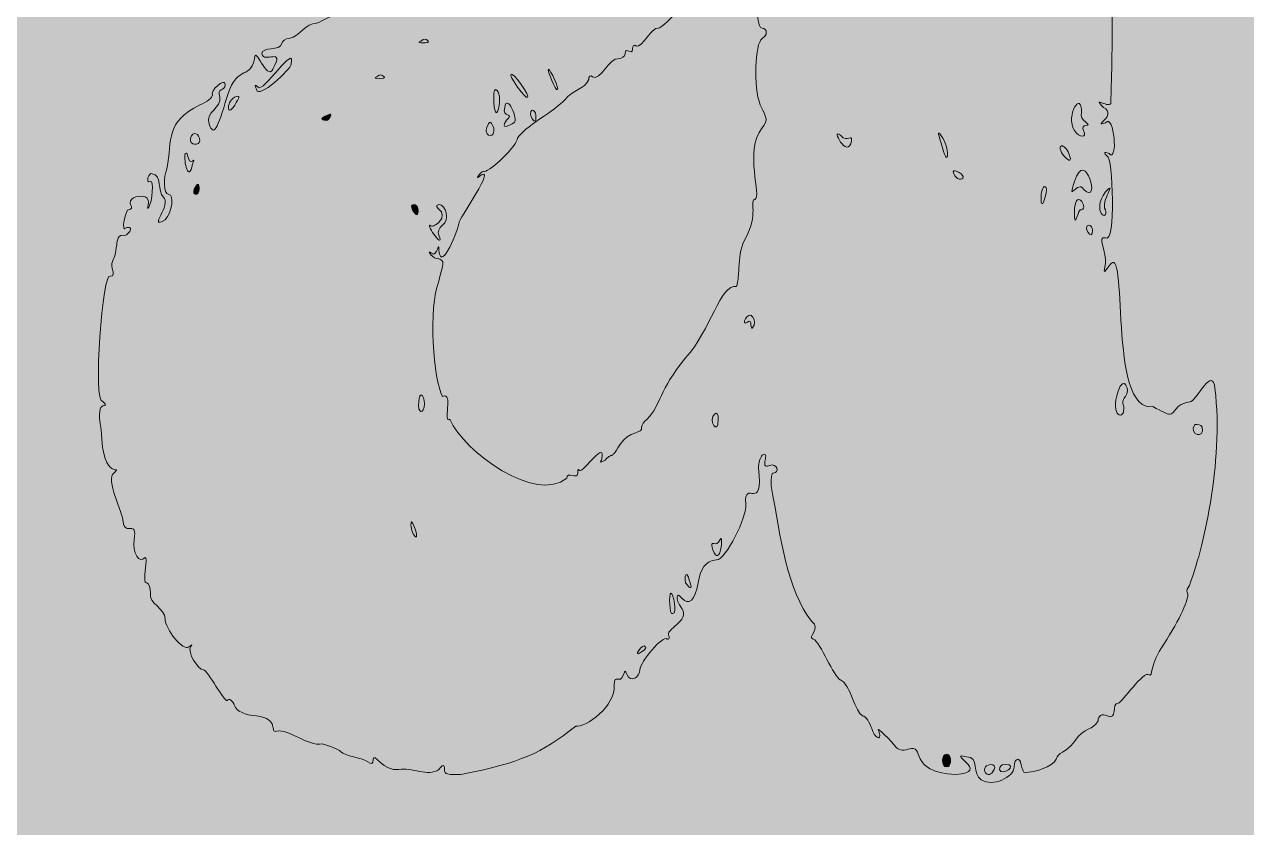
# Model space of a CAD drawing. Header units: centimetres. Extents: x 0.2 to 13.8, y -19.7 to -0.3.
# Drawn here: x 11.208 to 12.002, y -18.817 to -18.295 of the extents above; entities that cross this region are included whole.
import ezdxf

# ---------------------------------------------------------------- set-up
doc = ezdxf.new("R2010")
doc.units = ezdxf.units.CM
doc.header["$MEASUREMENT"] = 0
doc.layers.add('Layer 1', color=7, linetype='Continuous')

# ---------------------------------------------------------------- blocks, each defined once
blk = doc.blocks.new('block 3')
at = {"layer": 'Layer 1', "true_color": 0xe5c49d}
h = blk.add_hatch(color=31, dxfattribs=at)
h.dxf.hatch_style = 2
h.paths.add_polyline_path([(13.7855, -19.72249), (0.1845, -19.72249), (0.1845, -0.29253), (13.7855, -0.29253)])
blk = doc.blocks.new('block 4')
at = {"layer": 'Layer 1', "true_color": 0x6f3415}
h = blk.add_hatch(color=36, dxfattribs=at)
h.dxf.hatch_style = 2
edge = h.paths.add_edge_path()
edge.add_spline(control_points=[(11.68982, -18.26295), (11.6934, -18.26295), (11.68982, -18.25133), (11.68745, -18.24966), (11.6851, -18.24799), (11.6851, -18.24635), (11.68745, -18.23969), (11.6934, -18.22807), (11.68273, -18.23306), (11.68745, -18.22476), (11.6934, -18.21646), (11.6768, -18.21977), (11.6756, -18.22807), (11.67443, -18.23306), (11.67205, -18.23637), (11.67088, -18.23473), (11.6673, -18.23306), (11.65782, -18.23637), (11.6602, -18.23969), (11.66137, -18.24136), (11.65662, -18.26626), (11.65428, -18.25629), (11.6507, -18.24966), (11.65307, -18.26127), (11.64952, -18.25963), (11.64715, -18.25963), (11.64715, -18.25963), (11.64835, -18.25629), (11.64952, -18.25297), (11.64005, -18.25629), (11.64477, -18.26459), (11.6507, -18.26957), (11.62345, -18.29779), (11.61987, -18.29779), (11.61632, -18.29615), (11.60923, -18.31108), (11.60565, -18.3094), (11.60447, -18.30776), (11.60327, -18.3094), (11.60327, -18.31108), (11.60327, -18.31439), (11.6021, -18.31275), (11.60093, -18.31275), (11.59972, -18.31275), (11.59855, -18.31108), (11.59855, -18.31439), (11.59855, -18.31606), (11.59617, -18.3177), (11.5938, -18.3177), (11.58905, -18.31606), (11.58195, -18.33266), (11.5772, -18.32932), (11.57603, -18.32768), (11.57482, -18.32932), (11.57482, -18.33099), (11.57248, -18.33762), (11.56418, -18.33762), (11.55943, -18.34428), (11.5535, -18.3509), (11.53215, -18.36252), (11.5286, -18.36918), (11.5286, -18.37417), (11.51083, -18.39073), (11.50725, -18.39073), (11.50608, -18.38909), (11.50015, -18.39739), (11.5037, -18.39408), (11.51675, -18.38411), (11.48947, -18.42393), (11.49065, -18.42393), (11.49065, -18.42728), (11.4788, -18.45714), (11.47763, -18.44221), (11.47763, -18.43391), (11.47642, -18.4472), (11.47287, -18.44385), (11.46812, -18.44053), (11.47525, -18.44884), (11.47642, -18.4472), (11.48235, -18.44884), (11.48, -18.45051), (11.47763, -18.46212), (11.4705, -18.47872), (11.47404, -18.52685), (11.48, -18.53683), (11.4871, -18.53351), (11.48, -18.55507), (11.48472, -18.55175), (11.49423, -18.57334), (11.54045, -18.60654), (11.5606, -18.58994), (11.5606, -18.58495), (11.56773, -18.59158), (11.56773, -18.58663), (11.56773, -18.58495), (11.56773, -18.58328), (11.5689, -18.58495), (11.57127, -18.58663), (11.5867, -18.56337), (11.58312, -18.57833), (11.58195, -18.57997), (11.58195, -18.57997), (11.5855, -18.57833), (11.59142, -18.57167), (11.58787, -18.57997), (11.595, -18.56835), (11.60093, -18.55838), (11.6104, -18.56173), (11.60923, -18.55674), (11.60923, -18.55507), (11.6104, -18.55343), (11.61278, -18.55175), (11.62225, -18.54178), (11.61987, -18.53351), (11.63768, -18.51192), (11.65428, -18.49365), (11.6602, -18.4638), (11.67088, -18.46544), (11.67322, -18.45881), (11.67088, -18.44385), (11.6768, -18.43391), (11.6851, -18.41898), (11.67914, -18.40901), (11.68273, -18.40901), (11.68745, -18.40733), (11.6756, -18.37748), (11.68745, -18.36252), (11.69103, -18.35756), (11.69103, -18.35756), (11.68627, -18.34759), (11.68152, -18.33598), (11.68273, -18.30776), (11.68745, -18.30445), (11.69103, -18.30278), (11.69103, -18.29779), (11.68745, -18.29779), (11.68152, -18.29779), (11.6851, -18.25465), (11.68982, -18.26295)], knot_values=[0, 0, 0, 0, 1, 1, 1, 2, 2, 2, 3, 3, 3, 4, 4, 4, 5, 5, 5, 6, 6, 6, 7, 7, 7, 8, 8, 8, 9, 9, 9, 10, 10, 10, 11, 11, 11, 12, 12, 12, 13, 13, 13, 14, 14, 14, 15, 15, 15, 16, 16, 16, 17, 17, 17, 18, 18, 18, 19, 19, 19, 20, 20, 20, 21, 21, 21, 22, 22, 22, 23, 23, 23, 24, 24, 24, 25, 25, 25, 26, 26, 26, 27, 27, 27, 28, 28, 28, 29, 29, 29, 30, 30, 30, 31, 31, 31, 32, 32, 32, 33, 33, 33, 34, 34, 34, 35, 35, 35, 36, 36, 36, 37, 37, 37, 38, 38, 38, 39, 39, 39, 40, 40, 40, 41, 41, 41, 42, 42, 42, 43, 43, 43, 44, 44, 44, 45, 45, 45, 46, 46, 46, 46], degree=3, periodic=1)
h = blk.add_hatch(color=36, dxfattribs=at)
h.dxf.hatch_style = 2
edge = h.paths.add_edge_path()
edge.add_spline(control_points=[(11.36025, -18.33598), (11.35787, -18.3343), (11.35787, -18.3343), (11.35908, -18.33762), (11.36025, -18.34428), (11.3816, -18.32436), (11.3816, -18.32105), (11.38515, -18.30609), (11.36263, -18.34096), (11.36025, -18.33598)], knot_values=[0, 0, 0, 0, 1, 1, 1, 2, 2, 2, 3, 3, 3, 3], degree=3, periodic=1)
h = blk.add_hatch(color=36, dxfattribs=at)
h.dxf.hatch_style = 2
edge = h.paths.add_edge_path()
edge.add_spline(control_points=[(11.46578, -18.30609), (11.46103, -18.30776), (11.47287, -18.30776), (11.4705, -18.30609), (11.46933, -18.30445), (11.46812, -18.30445), (11.46578, -18.30609)], knot_values=[0, 0, 0, 0, 1, 1, 1, 2, 2, 2, 2], degree=3, periodic=1)
h = blk.add_hatch(color=36, dxfattribs=at)
h.dxf.hatch_style = 2
edge = h.paths.add_edge_path()
edge.add_spline(control_points=[(11.4373, -18.32932), (11.43258, -18.33099), (11.44442, -18.33099), (11.44205, -18.32932), (11.44088, -18.32768), (11.4385, -18.32768), (11.4373, -18.32932)], knot_values=[0, 0, 0, 0, 1, 1, 1, 2, 2, 2, 2], degree=3, periodic=1)
h = blk.add_hatch(color=36, dxfattribs=at)
h.dxf.hatch_style = 2
edge = h.paths.add_edge_path()
edge.add_spline(control_points=[(11.53098, -18.3343), (11.52385, -18.32436), (11.52147, -18.326), (11.5286, -18.33598), (11.5357, -18.34592), (11.53807, -18.34428), (11.53098, -18.3343)], knot_values=[0, 0, 0, 0, 1, 1, 1, 2, 2, 2, 2], degree=3, periodic=1)
h = blk.add_hatch(color=36, dxfattribs=at)
h.dxf.hatch_style = 2
edge = h.paths.add_edge_path()
edge.add_spline(control_points=[(11.55467, -18.33762), (11.55588, -18.33762), (11.54995, -18.32436), (11.54875, -18.32436), (11.54758, -18.32436), (11.5535, -18.33929), (11.55467, -18.33762)], knot_values=[0, 0, 0, 0, 1, 1, 1, 2, 2, 2, 2], degree=3, periodic=1)
h = blk.add_hatch(color=36, dxfattribs=at)
h.dxf.hatch_style = 2
edge = h.paths.add_edge_path()
edge.add_spline(control_points=[(11.51438, -18.33762), (11.51317, -18.33762), (11.51317, -18.34096), (11.51317, -18.34592), (11.51438, -18.36419), (11.5203, -18.33929), (11.51438, -18.33762)], knot_values=[0, 0, 0, 0, 1, 1, 1, 2, 2, 2, 2], degree=3, periodic=1)
h = blk.add_hatch(color=36, dxfattribs=at)
h.dxf.hatch_style = 2
edge = h.paths.add_edge_path()
edge.add_spline(control_points=[(11.89613, -18.36419), (11.89492, -18.36252), (11.89613, -18.36088), (11.8973, -18.36088), (11.90322, -18.36088), (11.89255, -18.35756), (11.89492, -18.35258), (11.89492, -18.33762), (11.88424, -18.35422), (11.8902, -18.36419), (11.89375, -18.36918), (11.8985, -18.36918), (11.89613, -18.36419)], knot_values=[0, 0, 0, 0, 1, 1, 1, 2, 2, 2, 3, 3, 3, 4, 4, 4, 4], degree=3, periodic=1)
h = blk.add_hatch(color=36, dxfattribs=at)
h.dxf.hatch_style = 2
edge = h.paths.add_edge_path()
edge.add_spline(control_points=[(11.34602, -18.34592), (11.3484, -18.3426), (11.3484, -18.34096), (11.34485, -18.3426), (11.3389, -18.34592), (11.3401, -18.35756), (11.34602, -18.34592)], knot_values=[0, 0, 0, 0, 1, 1, 1, 2, 2, 2, 2], degree=3, periodic=1)
h = blk.add_hatch(color=36, dxfattribs=at)
h.dxf.hatch_style = 2
edge = h.paths.add_edge_path()
edge.add_spline(control_points=[(11.52622, -18.3592), (11.52977, -18.35756), (11.52147, -18.33929), (11.5203, -18.34926), (11.51792, -18.35589), (11.5274, -18.35258), (11.52147, -18.35756), (11.51675, -18.36419), (11.52385, -18.36088), (11.52622, -18.3592)], knot_values=[0, 0, 0, 0, 1, 1, 1, 2, 2, 2, 3, 3, 3, 3], degree=3, periodic=1)
h = blk.add_hatch(color=36, dxfattribs=at)
h.dxf.hatch_style = 2
edge = h.paths.add_edge_path()
edge.add_spline(control_points=[(11.40413, -18.35756), (11.4053, -18.3592), (11.41005, -18.3509), (11.4053, -18.35422), (11.40055, -18.35589), (11.40055, -18.35756), (11.40413, -18.35756)], knot_values=[0, 0, 0, 0, 1, 1, 1, 2, 2, 2, 2], degree=3, periodic=1)
h = blk.add_hatch(color=36, dxfattribs=at)
h.dxf.hatch_style = 2
edge = h.paths.add_edge_path()
edge.add_spline(control_points=[(11.54045, -18.35422), (11.54045, -18.35258), (11.53928, -18.3509), (11.53807, -18.3509), (11.53452, -18.35258), (11.54165, -18.36419), (11.54045, -18.35422)], knot_values=[0, 0, 0, 0, 1, 1, 1, 2, 2, 2, 2], degree=3, periodic=1)
h = blk.add_hatch(color=36, dxfattribs=at)
h.dxf.hatch_style = 2
edge = h.paths.add_edge_path()
edge.add_spline(control_points=[(11.51317, -18.36252), (11.51083, -18.35756), (11.51083, -18.35756), (11.50845, -18.36252), (11.50725, -18.36918), (11.51438, -18.36918), (11.51317, -18.36252)], knot_values=[0, 0, 0, 0, 1, 1, 1, 2, 2, 2, 2], degree=3, periodic=1)
h = blk.add_hatch(color=36, dxfattribs=at)
h.dxf.hatch_style = 2
edge = h.paths.add_edge_path()
edge.add_spline(control_points=[(11.73845, -18.3675), (11.73132, -18.36088), (11.74317, -18.38411), (11.74555, -18.37082), (11.74555, -18.36586), (11.74317, -18.37249), (11.73845, -18.3675)], knot_values=[0, 0, 0, 0, 1, 1, 1, 2, 2, 2, 2], degree=3, periodic=1)
h = blk.add_hatch(color=36, dxfattribs=at)
h.dxf.hatch_style = 2
edge = h.paths.add_edge_path()
edge.add_spline(control_points=[(11.31637, -18.36918), (11.3152, -18.37417), (11.3223, -18.37417), (11.3223, -18.37082), (11.3223, -18.36586), (11.31758, -18.36419), (11.31637, -18.36918)], knot_values=[0, 0, 0, 0, 1, 1, 1, 2, 2, 2, 2], degree=3, periodic=1)
h = blk.add_hatch(color=36, dxfattribs=at)
h.dxf.hatch_style = 2
edge = h.paths.add_edge_path()
edge.add_spline(control_points=[(11.80482, -18.36918), (11.80127, -18.36419), (11.80127, -18.36419), (11.80365, -18.37249), (11.80837, -18.39073), (11.80957, -18.37748), (11.80482, -18.36918)], knot_values=[0, 0, 0, 0, 1, 1, 1, 2, 2, 2, 2], degree=3, periodic=1)
h = blk.add_hatch(color=36, dxfattribs=at)
h.dxf.hatch_style = 2
edge = h.paths.add_edge_path()
edge.add_spline(control_points=[(11.31282, -18.37912), (11.31165, -18.38411), (11.3152, -18.39903), (11.31758, -18.38578), (11.31875, -18.38411), (11.31875, -18.38247), (11.31758, -18.38411), (11.31403, -18.38578), (11.3152, -18.37748), (11.31282, -18.37912)], knot_values=[0, 0, 0, 0, 1, 1, 1, 2, 2, 2, 3, 3, 3, 3], degree=3, periodic=1)
h = blk.add_hatch(color=36, dxfattribs=at)
h.dxf.hatch_style = 2
edge = h.paths.add_edge_path()
edge.add_spline(control_points=[(11.8819, -18.37417), (11.87715, -18.37581), (11.89137, -18.39073), (11.88662, -18.37912), (11.88545, -18.37581), (11.88307, -18.37417), (11.8819, -18.37417)], knot_values=[0, 0, 0, 0, 1, 1, 1, 2, 2, 2, 2], degree=3, periodic=1)
h = blk.add_hatch(color=36, dxfattribs=at)
h.dxf.hatch_style = 2
edge = h.paths.add_edge_path()
edge.add_spline(control_points=[(11.89613, -18.40238), (11.90797, -18.41399), (11.8973, -18.37417), (11.8902, -18.39739), (11.88545, -18.41232), (11.89255, -18.39572), (11.89613, -18.40238)], knot_values=[0, 0, 0, 0, 1, 1, 1, 2, 2, 2, 2], degree=3, periodic=1)
h = blk.add_hatch(color=36, dxfattribs=at)
h.dxf.hatch_style = 2
edge = h.paths.add_edge_path()
edge.add_spline(control_points=[(11.81195, -18.39241), (11.81312, -18.39572), (11.81788, -18.39739), (11.81788, -18.39408), (11.81788, -18.39241), (11.80957, -18.38742), (11.81195, -18.39241)], knot_values=[0, 0, 0, 0, 1, 1, 1, 2, 2, 2, 2], degree=3, periodic=1)
h = blk.add_hatch(color=36, dxfattribs=at)
h.dxf.hatch_style = 2
edge = h.paths.add_edge_path()
edge.add_spline(control_points=[(11.31995, -18.40569), (11.3223, -18.40569), (11.3223, -18.39903), (11.32112, -18.39903), (11.31995, -18.39903), (11.31637, -18.40569), (11.31995, -18.40569)], knot_values=[0, 0, 0, 0, 1, 1, 1, 2, 2, 2, 2], degree=3, periodic=1)
h = blk.add_hatch(color=36, dxfattribs=at)
h.dxf.hatch_style = 2
edge = h.paths.add_edge_path()
edge.add_spline(control_points=[(11.87123, -18.40733), (11.8724, -18.40402), (11.8724, -18.40071), (11.87123, -18.40071), (11.86768, -18.39903), (11.86768, -18.42062), (11.87123, -18.40733)], knot_values=[0, 0, 0, 0, 1, 1, 1, 2, 2, 2, 2], degree=3, periodic=1)
h = blk.add_hatch(color=36, dxfattribs=at)
h.dxf.hatch_style = 2
edge = h.paths.add_edge_path()
edge.add_spline(control_points=[(11.8902, -18.41731), (11.8902, -18.43059), (11.89255, -18.41399), (11.89492, -18.41563), (11.89967, -18.41399), (11.8902, -18.40071), (11.8902, -18.41731)], knot_values=[0, 0, 0, 0, 1, 1, 1, 2, 2, 2, 2], degree=3, periodic=1)
h = blk.add_hatch(color=36, dxfattribs=at)
h.dxf.hatch_style = 2
edge = h.paths.add_edge_path()
edge.add_spline(control_points=[(11.91035, -18.41563), (11.90677, -18.41068), (11.91865, -18.39572), (11.91035, -18.40402), (11.90085, -18.41731), (11.91273, -18.42393), (11.91035, -18.41563)], knot_values=[0, 0, 0, 0, 1, 1, 1, 2, 2, 2, 2], degree=3, periodic=1)
h = blk.add_hatch(color=36, dxfattribs=at)
h.dxf.hatch_style = 2
edge = h.paths.add_edge_path()
edge.add_spline(control_points=[(11.4634, -18.41898), (11.46457, -18.41731), (11.46457, -18.41232), (11.46103, -18.41232), (11.45748, -18.41232), (11.4622, -18.41898), (11.4634, -18.41898)], knot_values=[0, 0, 0, 0, 1, 1, 1, 2, 2, 2, 2], degree=3, periodic=1)
h = blk.add_hatch(color=36, dxfattribs=at)
h.dxf.hatch_style = 2
edge = h.paths.add_edge_path()
edge.add_spline(control_points=[(11.47763, -18.43223), (11.47642, -18.43059), (11.47763, -18.42728), (11.48, -18.42561), (11.48472, -18.42229), (11.48235, -18.41232), (11.47763, -18.41232), (11.4717, -18.41399), (11.48472, -18.41563), (11.47763, -18.42393), (11.47525, -18.42561), (11.47287, -18.42728), (11.4717, -18.42561), (11.46933, -18.42561), (11.48117, -18.44221), (11.47763, -18.43223)], knot_values=[0, 0, 0, 0, 1, 1, 1, 2, 2, 2, 3, 3, 3, 4, 4, 4, 5, 5, 5, 5], degree=3, periodic=1)
h = blk.add_hatch(color=36, dxfattribs=at)
h.dxf.hatch_style = 2
edge = h.paths.add_edge_path()
edge.add_spline(control_points=[(11.89967, -18.42561), (11.89492, -18.42561), (11.90205, -18.43722), (11.90205, -18.42892), (11.90205, -18.42728), (11.90085, -18.42561), (11.89967, -18.42561)], knot_values=[0, 0, 0, 0, 1, 1, 1, 2, 2, 2, 2], degree=3, periodic=1)
h = blk.add_hatch(color=36, dxfattribs=at)
h.dxf.hatch_style = 2
edge = h.paths.add_edge_path()
edge.add_spline(control_points=[(11.67797, -18.4887), (11.68152, -18.48535), (11.67914, -18.49532), (11.68152, -18.49201), (11.68273, -18.49034), (11.68273, -18.48702), (11.68152, -18.48535), (11.67797, -18.4804), (11.67322, -18.49201), (11.67797, -18.4887)], knot_values=[0, 0, 0, 0, 1, 1, 1, 2, 2, 2, 3, 3, 3, 3], degree=3, periodic=1)
h = blk.add_hatch(color=36, dxfattribs=at)
h.dxf.hatch_style = 2
edge = h.paths.add_edge_path()
edge.add_spline(control_points=[(11.91865, -18.53351), (11.91273, -18.55008), (11.92337, -18.55343), (11.9222, -18.54345), (11.92103, -18.54014), (11.9222, -18.53847), (11.92337, -18.53683), (11.92695, -18.53351), (11.9222, -18.52187), (11.91865, -18.53351)], knot_values=[0, 0, 0, 0, 1, 1, 1, 2, 2, 2, 3, 3, 3, 3], degree=3, periodic=1)
h = blk.add_hatch(color=36, dxfattribs=at)
h.dxf.hatch_style = 2
edge = h.paths.add_edge_path()
edge.add_spline(control_points=[(11.46457, -18.54014), (11.4634, -18.54844), (11.46812, -18.54844), (11.46812, -18.54178), (11.46812, -18.53515), (11.46457, -18.53351), (11.46457, -18.54014)], knot_values=[0, 0, 0, 0, 1, 1, 1, 2, 2, 2, 2], degree=3, periodic=1)
h = blk.add_hatch(color=36, dxfattribs=at)
h.dxf.hatch_style = 2
edge = h.paths.add_edge_path()
edge.add_spline(control_points=[(11.659, -18.55175), (11.659, -18.54844), (11.65782, -18.54677), (11.65662, -18.54844), (11.6519, -18.55175), (11.659, -18.56337), (11.659, -18.55175)], knot_values=[0, 0, 0, 0, 1, 1, 1, 2, 2, 2, 2], degree=3, periodic=1)
h = blk.add_hatch(color=36, dxfattribs=at)
h.dxf.hatch_style = 2
edge = h.paths.add_edge_path()
edge.add_spline(control_points=[(11.97317, -18.55674), (11.972, -18.55507), (11.9708, -18.55507), (11.96842, -18.55507), (11.9637, -18.56173), (11.97555, -18.56504), (11.97317, -18.55674)], knot_values=[0, 0, 0, 0, 1, 1, 1, 2, 2, 2, 2], degree=3, periodic=1)
h = blk.add_hatch(color=36, dxfattribs=at)
h.dxf.hatch_style = 2
edge = h.paths.add_edge_path()
edge.add_spline(control_points=[(11.45982, -18.61816), (11.45748, -18.62314), (11.46578, -18.63476), (11.4622, -18.62314), (11.46103, -18.6198), (11.45982, -18.61816), (11.45982, -18.61816)], knot_values=[0, 0, 0, 0, 1, 1, 1, 2, 2, 2, 2], degree=3, periodic=1)
h = blk.add_hatch(color=36, dxfattribs=at)
h.dxf.hatch_style = 2
edge = h.paths.add_edge_path()
edge.add_spline(control_points=[(11.6602, -18.62977), (11.65782, -18.6364), (11.65307, -18.6281), (11.65545, -18.6364), (11.6602, -18.64968), (11.66258, -18.62478), (11.6602, -18.62977)], knot_values=[0, 0, 0, 0, 1, 1, 1, 2, 2, 2, 2], degree=3, periodic=1)
h = blk.add_hatch(color=36, dxfattribs=at)
h.dxf.hatch_style = 2
edge = h.paths.add_edge_path()
edge.add_spline(control_points=[(11.63768, -18.65798), (11.64122, -18.66297), (11.6424, -18.6613), (11.64005, -18.65631), (11.63885, -18.64968), (11.63647, -18.653), (11.63768, -18.65798)], knot_values=[0, 0, 0, 0, 1, 1, 1, 2, 2, 2, 2], degree=3, periodic=1)
h = blk.add_hatch(color=36, dxfattribs=at)
h.dxf.hatch_style = 2
edge = h.paths.add_edge_path()
edge.add_spline(control_points=[(11.62938, -18.6779), (11.63292, -18.6779), (11.62938, -18.66461), (11.62817, -18.66461), (11.627, -18.66461), (11.627, -18.67957), (11.62938, -18.6779)], knot_values=[0, 0, 0, 0, 1, 1, 1, 2, 2, 2, 2], degree=3, periodic=1)
h = blk.add_hatch(color=36, dxfattribs=at)
h.dxf.hatch_style = 2
edge = h.paths.add_edge_path()
edge.add_spline(control_points=[(11.60923, -18.7028), (11.61157, -18.70116), (11.61278, -18.69949), (11.61157, -18.69949), (11.6104, -18.69617), (11.6021, -18.70779), (11.60923, -18.7028)], knot_values=[0, 0, 0, 0, 1, 1, 1, 2, 2, 2, 2], degree=3, periodic=1)
h = blk.add_hatch(color=36, dxfattribs=at)
h.dxf.hatch_style = 2
edge = h.paths.add_edge_path()
edge.add_spline(control_points=[(11.8072, -18.7692), (11.80365, -18.7692), (11.80365, -18.7775), (11.8072, -18.7775), (11.81075, -18.7775), (11.81075, -18.7692), (11.8072, -18.7692)], knot_values=[0, 0, 0, 0, 1, 1, 1, 2, 2, 2, 2], degree=3, periodic=1)
h = blk.add_hatch(color=36, dxfattribs=at)
h.dxf.hatch_style = 2
edge = h.paths.add_edge_path()
edge.add_spline(control_points=[(11.83802, -18.77914), (11.8392, -18.7775), (11.83802, -18.77583), (11.83565, -18.77583), (11.82735, -18.7775), (11.83448, -18.78744), (11.83802, -18.77914)], knot_values=[0, 0, 0, 0, 1, 1, 1, 2, 2, 2, 2], degree=3, periodic=1)
h = blk.add_hatch(color=36, dxfattribs=at)
h.dxf.hatch_style = 2
edge = h.paths.add_edge_path()
edge.add_spline(control_points=[(11.84157, -18.77914), (11.84278, -18.78413), (11.85462, -18.77583), (11.84515, -18.77583), (11.84278, -18.77583), (11.84157, -18.7775), (11.84157, -18.77914)], knot_values=[0, 0, 0, 0, 1, 1, 1, 2, 2, 2, 2], degree=3, periodic=1)
at = {"layer": 'Layer 1', "lineweight": 0}
for points, knots in [([(12.86103, -0.66961), (12.86103, -0.66961), (1.10897, -0.66961), (1.10897, -0.66961), (0.80703, -0.66961), (0.56164, -0.915), (0.56164, -1.21694), (0.56164, -1.21694), (0.56164, -18.79808), (0.56164, -18.79808), (0.56164, -19.10002), (0.80703, -19.34541), (1.10897, -19.34541), (1.10897, -19.34541), (12.86103, -19.34541), (12.86103, -19.34541), (13.16297, -19.34541), (13.40836, -19.10002), (13.40836, -18.79808), (13.40836, -18.79808), (13.40836, -1.21694), (13.40836, -1.21694), (13.40836, -0.915), (13.16297, -0.66961), (12.86103, -0.66961)], [0, 0, 0, 0, 1, 1, 1, 2, 2, 2, 3, 3, 3, 4, 4, 4, 5, 5, 5, 6, 6, 6, 7, 7, 7, 8, 8, 8, 8]), ([(11.96487, -18.65966), (11.9637, -18.6613), (11.9625, -18.66297), (11.9637, -18.66461), (11.96487, -18.66796), (11.95895, -18.68121), (11.94827, -18.69781), (11.9388, -18.7111), (11.94118, -18.7194), (11.9388, -18.71773), (11.93525, -18.71441), (11.92103, -18.736), (11.91865, -18.736), (11.9139, -18.736), (11.91865, -18.74762), (11.91152, -18.7443), (11.90797, -18.74263), (11.9056, -18.7443), (11.9056, -18.74762), (11.90205, -18.75424), (11.8973, -18.75093), (11.8902, -18.7609), (11.88424, -18.7692), (11.87953, -18.76753), (11.87832, -18.77252), (11.87598, -18.7775), (11.8641, -18.78082), (11.86055, -18.78082), (11.85462, -18.78413), (11.857, -18.77252), (11.85345, -18.77252), (11.85225, -18.77252), (11.85108, -18.77419), (11.85108, -18.7775), (11.85108, -18.78413), (11.83685, -18.79079), (11.82972, -18.7858), (11.8238, -18.78249), (11.82855, -18.77084), (11.82025, -18.77084), (11.80603, -18.76753), (11.83685, -18.78082), (11.81312, -18.78249), (11.78113, -18.78082), (11.79415, -18.76254), (11.7823, -18.76589), (11.77875, -18.76753), (11.7752, -18.76589), (11.774, -18.76422), (11.7669, -18.75592), (11.76098, -18.75093), (11.76332, -18.75424), (11.7657, -18.76254), (11.75977, -18.75759), (11.7586, -18.7526), (11.7574, -18.74929), (11.75502, -18.7443), (11.75268, -18.7443), (11.74792, -18.74263), (11.74438, -18.72271), (11.73845, -18.72107), (11.7337, -18.7194), (11.7254, -18.69617), (11.72065, -18.6945), (11.71593, -18.69286), (11.72657, -18.68787), (11.71948, -18.68289), (11.70405, -18.66297), (11.69933, -18.62977), (11.6934, -18.59493), (11.6934, -18.58994), (11.6934, -18.58663), (11.69457, -18.58663), (11.69933, -18.58663), (11.69695, -18.57997), (11.6922, -18.58164), (11.6851, -18.58495), (11.6934, -18.57167), (11.68745, -18.57498), (11.68627, -18.57665), (11.6851, -18.57997), (11.6851, -18.58328), (11.68865, -18.61317), (11.6756, -18.58994), (11.6768, -18.60654), (11.67797, -18.61484), (11.66375, -18.64306), (11.65782, -18.64306), (11.6507, -18.64306), (11.64715, -18.64968), (11.64598, -18.65798), (11.6436, -18.6696), (11.64005, -18.67291), (11.6353, -18.66796), (11.63175, -18.66297), (11.63055, -18.66796), (11.6353, -18.67459), (11.64122, -18.68289), (11.62345, -18.68787), (11.627, -18.69286), (11.627, -18.6945), (11.627, -18.6945), (11.62579, -18.6945), (11.62345, -18.69119), (11.60802, -18.70943), (11.60802, -18.71441), (11.60802, -18.7194), (11.6021, -18.72271), (11.59972, -18.71773), (11.59855, -18.71441), (11.59855, -18.71441), (11.59735, -18.71773), (11.595, -18.72439), (11.59142, -18.71609), (11.59142, -18.72439), (11.59263, -18.73768), (11.57248, -18.7526), (11.56652, -18.75093), (11.54282, -18.7692), (11.53215, -18.77419), (11.49185, -18.78249), (11.48355, -18.78249), (11.48117, -18.78249), (11.48117, -18.77914), (11.48117, -18.77583), (11.48, -18.77583), (11.47763, -18.77914), (11.4705, -18.78413), (11.45982, -18.7775), (11.45152, -18.77914), (11.44205, -18.78082), (11.43495, -18.76753), (11.43495, -18.77252), (11.43495, -18.77583), (11.43375, -18.77583), (11.43137, -18.77419), (11.42665, -18.77084), (11.41715, -18.77084), (11.4136, -18.76753), (11.41243, -18.76589), (11.40768, -18.76422), (11.40175, -18.76254), (11.39225, -18.76422), (11.3804, -18.7526), (11.3721, -18.75424), (11.36738, -18.75592), (11.37447, -18.74598), (11.35908, -18.7443), (11.35195, -18.7443), (11.34602, -18.74099), (11.34485, -18.73768), (11.34365, -18.73433), (11.34127, -18.73269), (11.3401, -18.73433), (11.3389, -18.736), (11.32705, -18.71441), (11.32467, -18.71441), (11.32112, -18.71441), (11.31403, -18.7028), (11.31637, -18.69949), (11.31758, -18.69781), (11.31758, -18.69781), (11.3152, -18.69949), (11.31165, -18.7028), (11.29977, -18.68787), (11.29977, -18.68121), (11.29977, -18.67459), (11.28913, -18.67127), (11.2903, -18.66461), (11.2903, -18.6613), (11.28913, -18.65798), (11.28792, -18.65798), (11.28437, -18.65966), (11.28913, -18.63974), (11.28675, -18.64138), (11.2832, -18.64637), (11.27845, -18.63807), (11.27962, -18.62977), (11.282, -18.61648), (11.2737, -18.6281), (11.27253, -18.61816), (11.27253, -18.61317), (11.26068, -18.58994), (11.2666, -18.58663), (11.27253, -18.57997), (11.25947, -18.59493), (11.2583, -18.55838), (11.25355, -18.53515), (11.2654, -18.54677), (11.25947, -18.54014), (11.25238, -18.54178), (11.25947, -18.45382), (11.26423, -18.45881), (11.2666, -18.45881), (11.2666, -18.45714), (11.2654, -18.45382), (11.26423, -18.44884), (11.26777, -18.4472), (11.26777, -18.44221), (11.26898, -18.43722), (11.26777, -18.43223), (11.27253, -18.43223), (11.2749, -18.43391), (11.28083, -18.42561), (11.2749, -18.42728), (11.27015, -18.43223), (11.2749, -18.41399), (11.27607, -18.41563), (11.27845, -18.41563), (11.27845, -18.41399), (11.27725, -18.41232), (11.27607, -18.40901), (11.28083, -18.40569), (11.28675, -18.40733), (11.2915, -18.40901), (11.28675, -18.41731), (11.28913, -18.41399), (11.2915, -18.41068), (11.29267, -18.39572), (11.2903, -18.39739), (11.28675, -18.39903), (11.28913, -18.39073), (11.2915, -18.39241), (11.29743, -18.39241), (11.29505, -18.40402), (11.2986, -18.40733), (11.30452, -18.41232), (11.28792, -18.42892), (11.29977, -18.42229), (11.30452, -18.41731), (11.30573, -18.40569), (11.30215, -18.40569), (11.2986, -18.40569), (11.2986, -18.39408), (11.30098, -18.38909), (11.30452, -18.36918), (11.29977, -18.3592), (11.3223, -18.34759), (11.32705, -18.34592), (11.3306, -18.3426), (11.3306, -18.34096), (11.32825, -18.33929), (11.3389, -18.32932), (11.3389, -18.3343), (11.3389, -18.33929), (11.33297, -18.33598), (11.33535, -18.3426), (11.33655, -18.34926), (11.32588, -18.35258), (11.32825, -18.3592), (11.3306, -18.3675), (11.33297, -18.36586), (11.3389, -18.34592), (11.34602, -18.31938), (11.35433, -18.33266), (11.35787, -18.3177), (11.35787, -18.30776), (11.36617, -18.33266), (11.36972, -18.32436), (11.37802, -18.3094), (11.3638, -18.32105), (11.36263, -18.31439), (11.36263, -18.3094), (11.37447, -18.31275), (11.37565, -18.30776), (11.37565, -18.30609), (11.37802, -18.30445), (11.3804, -18.30445), (11.38753, -18.30278), (11.39107, -18.29447), (11.3982, -18.29447), (11.40768, -18.29116), (11.41477, -18.28286), (11.429, -18.28286), (11.4302, -18.28286), (11.43258, -18.27955), (11.43495, -18.27787), (11.4385, -18.27125), (11.4456, -18.27787), (11.44797, -18.27289), (11.45035, -18.26957), (11.45748, -18.27125), (11.45982, -18.27623), (11.46103, -18.27787), (11.4634, -18.27623), (11.46578, -18.27125), (11.46812, -18.26127), (11.48235, -18.26626), (11.48593, -18.26127), (11.52505, -18.23805), (11.57957, -18.20484), (11.60565, -18.15671), (11.60685, -18.15671), (11.62938, -18.13181), (11.62938, -18.13014), (11.62817, -18.1285), (11.6424, -18.10691), (11.64005, -18.10524), (11.63885, -18.10524), (11.64005, -18.10193), (11.6436, -18.09861), (11.6507, -18.09031), (11.64715, -18.06708), (11.64952, -18.05547), (11.6507, -18.01892), (11.62938, -18.01561), (11.60685, -18.01229), (11.59735, -18.01062), (11.59855, -18.02227), (11.58195, -18.01892), (11.57482, -18.01892), (11.5689, -18.0206), (11.5689, -18.0206), (11.56652, -18.02558), (11.54282, -18.04218), (11.54282, -18.0372), (11.54282, -18.03552), (11.54165, -18.0372), (11.53928, -18.04051), (11.53098, -18.05212), (11.52622, -18.05547), (11.52385, -18.05547), (11.51913, -18.05547), (11.51913, -18.04881), (11.51438, -18.05048), (11.51438, -18.05212), (11.51555, -18.05547), (11.51792, -18.05547), (11.52147, -18.05711), (11.49302, -18.09363), (11.49185, -18.09031), (11.4883, -18.087), (11.4954, -18.09363), (11.4871, -18.09861), (11.4788, -18.1036), (11.48472, -18.10859), (11.48, -18.10691), (11.47525, -18.1036), (11.4717, -18.1119), (11.47642, -18.11521), (11.48235, -18.1202), (11.4705, -18.12184), (11.47287, -18.12515), (11.47404, -18.1285), (11.46695, -18.13345), (11.4634, -18.13014), (11.45865, -18.12683), (11.4717, -18.1451), (11.46457, -18.14175), (11.4634, -18.14011), (11.46103, -18.14011), (11.45982, -18.14175), (11.45865, -18.14841), (11.46812, -18.14343), (11.45982, -18.15173), (11.45035, -18.16334), (11.4468, -18.17994), (11.44205, -18.18824), (11.43612, -18.19323), (11.4456, -18.17164), (11.4373, -18.18657), (11.43375, -18.19156), (11.4302, -18.21977), (11.429, -18.19822), (11.429, -18.19738), (11.429, -18.19712), (11.429, -18.19654), (11.42782, -18.20484), (11.4219, -18.20153), (11.42428, -18.20652), (11.429, -18.21977), (11.39107, -18.25963), (11.37923, -18.24966), (11.37565, -18.25297), (11.36738, -18.25465), (11.3567, -18.25465), (11.3389, -18.25465), (11.31637, -18.24966), (11.30807, -18.23637), (11.30928, -18.23473), (11.28675, -18.22144), (11.28913, -18.21977), (11.2903, -18.21977), (11.28913, -18.21646), (11.28555, -18.21147), (11.27725, -18.20317), (11.2654, -18.16666), (11.26898, -18.16334), (11.27132, -18.1617), (11.27015, -18.15835), (11.26777, -18.15671), (11.26423, -18.15173), (11.26423, -18.10691), (11.26898, -18.10193), (11.27253, -18.09861), (11.27015, -18.08201), (11.2737, -18.08368), (11.27607, -18.08368), (11.2749, -18.06377), (11.27845, -18.0621), (11.28437, -18.05711), (11.2749, -18.06042), (11.282, -18.0538), (11.28792, -18.04717), (11.28913, -18.06377), (11.2903, -18.05048), (11.3472, -17.94589), (11.4871, -17.92266), (11.57365, -17.93264), (11.58195, -17.93926), (11.57482, -17.93264), (11.57957, -17.92929), (11.58433, -17.92765), (11.627, -17.92929), (11.62938, -17.93096), (11.63055, -17.93428), (11.63885, -17.92598), (11.64005, -17.92929), (11.6436, -17.93428), (11.6851, -17.93096), (11.69103, -17.93595), (11.69575, -17.93759), (11.69933, -17.93759), (11.69933, -17.93595), (11.69933, -17.93264), (11.70642, -17.93264), (11.70642, -17.93595), (11.70642, -17.93759), (11.71118, -17.93926), (11.71593, -17.93759), (11.7254, -17.93595), (11.73962, -17.94425), (11.73608, -17.94924), (11.73962, -17.94757), (11.7503, -17.94258), (11.7574, -17.95088), (11.76332, -17.95754), (11.77045, -17.95419), (11.77754, -17.95754), (11.7835, -17.96085), (11.79535, -17.96249), (11.8001, -17.96748), (11.80603, -17.97578), (11.7989, -17.96417), (11.80245, -17.96417), (11.80482, -17.96249), (11.80837, -17.98408), (11.80957, -17.97745), (11.81312, -17.96748), (11.82618, -17.98077), (11.82972, -17.98575), (11.83089, -17.98739), (11.83327, -17.98739), (11.83685, -17.98739), (11.84395, -17.98408), (11.8404, -17.99238), (11.84395, -17.98907), (11.84632, -17.98739), (11.84632, -17.98907), (11.84515, -17.99238), (11.84278, -18.00567), (11.85225, -17.98241), (11.85345, -17.99737), (11.85462, -18.00898), (11.86292, -17.99901), (11.86172, -18.00898), (11.86172, -18.02227), (11.86172, -17.99737), (11.8736, -18.01561), (11.88307, -18.02558), (11.87477, -18.03388), (11.8807, -18.03388), (11.88424, -18.03388), (11.89137, -18.04717), (11.8902, -18.05212), (11.89375, -18.05547), (11.90085, -18.07702), (11.8985, -18.087), (11.8973, -18.09363), (11.90797, -18.10193), (11.9056, -18.11023), (11.90322, -18.1202), (11.91035, -18.1202), (11.90797, -18.1285), (11.90797, -18.13014), (11.90797, -18.13181), (11.90915, -18.13181), (11.91152, -18.13181), (11.91035, -18.15671), (11.90797, -18.1617), (11.90677, -18.16502), (11.90797, -18.16833), (11.90915, -18.17164), (11.9139, -18.18162), (11.90797, -18.19487), (11.91152, -18.20983), (11.91745, -18.23138), (11.9056, -18.22643), (11.91152, -18.23138), (11.91507, -18.23637), (11.91035, -18.24467), (11.9139, -18.24966), (11.91745, -18.25465), (11.91035, -18.28119), (11.9139, -18.2845), (11.91507, -18.2845), (11.91507, -18.29779), (11.9139, -18.34592), (11.9139, -18.3509), (11.90085, -18.34096), (11.90915, -18.34926), (11.91865, -18.35422), (11.90085, -18.36252), (11.91035, -18.3592), (11.91627, -18.35258), (11.91865, -18.38578), (11.91273, -18.37912), (11.90915, -18.37748), (11.90915, -18.37912), (11.91152, -18.38079), (11.91507, -18.38079), (11.91745, -18.43889), (11.91035, -18.43391), (11.90443, -18.43223), (11.91152, -18.44385), (11.91035, -18.45051), (11.90915, -18.45714), (11.90915, -18.45714), (11.91273, -18.45215), (11.92575, -18.43223), (11.91152, -18.54844), (11.94118, -18.54345), (11.9471, -18.54677), (11.95065, -18.54844), (11.95185, -18.54844), (11.95657, -18.54844), (11.9542, -18.54178), (11.96608, -18.54014), (11.96962, -18.53847), (11.9803, -18.51691), (11.98147, -18.53184), (11.9874, -18.57997), (11.97317, -18.63807), (11.96487, -18.65966)], [0, 0, 0, 0, 1, 1, 1, 2, 2, 2, 3, 3, 3, 4, 4, 4, 5, 5, 5, 6, 6, 6, 7, 7, 7, 8, 8, 8, 9, 9, 9, 10, 10, 10, 11, 11, 11, 12, 12, 12, 13, 13, 13, 14, 14, 14, 15, 15, 15, 16, 16, 16, 17, 17, 17, 18, 18, 18, 19, 19, 19, 20, 20, 20, 21, 21, 21, 22, 22, 22, 23, 23, 23, 24, 24, 24, 25, 25, 25, 26, 26, 26, 27, 27, 27, 28, 28, 28, 29, 29, 29, 30, 30, 30, 31, 31, 31, 32, 32, 32, 33, 33, 33, 34, 34, 34, 35, 35, 35, 36, 36, 36, 37, 37, 37, 38, 38, 38, 39, 39, 39, 40, 40, 40, 41, 41, 41, 42, 42, 42, 43, 43, 43, 44, 44, 44, 45, 45, 45, 46, 46, 46, 47, 47, 47, 48, 48, 48, 49, 49, 49, 50, 50, 50, 51, 51, 51, 52, 52, 52, 53, 53, 53, 54, 54, 54, 55, 55, 55, 56, 56, 56, 57, 57, 57, 58, 58, 58, 59, 59, 59, 60, 60, 60, 61, 61, 61, 62, 62, 62, 63, 63, 63, 64, 64, 64, 65, 65, 65, 66, 66, 66, 67, 67, 67, 68, 68, 68, 69, 69, 69, 70, 70, 70, 71, 71, 71, 72, 72, 72, 73, 73, 73, 74, 74, 74, 75, 75, 75, 76, 76, 76, 77, 77, 77, 78, 78, 78, 79, 79, 79, 80, 80, 80, 81, 81, 81, 82, 82, 82, 83, 83, 83, 84, 84, 84, 85, 85, 85, 86, 86, 86, 87, 87, 87, 88, 88, 88, 89, 89, 89, 90, 90, 90, 91, 91, 91, 92, 92, 92, 93, 93, 93, 94, 94, 94, 95, 95, 95, 96, 96, 96, 97, 97, 97, 98, 98, 98, 99, 99, 99, 100, 100, 100, 101, 101, 101, 102, 102, 102, 103, 103, 103, 104, 104, 104, 105, 105, 105, 106, 106, 106, 107, 107, 107, 108, 108, 108, 109, 109, 109, 110, 110, 110, 111, 111, 111, 112, 112, 112, 113, 113, 113, 114, 114, 114, 115, 115, 115, 116, 116, 116, 117, 117, 117, 118, 118, 118, 119, 119, 119, 120, 120, 120, 121, 121, 121, 122, 122, 122, 123, 123, 123, 124, 124, 124, 125, 125, 125, 126, 126, 126, 127, 127, 127, 128, 128, 128, 129, 129, 129, 130, 130, 130, 131, 131, 131, 132, 132, 132, 133, 133, 133, 134, 134, 134, 135, 135, 135, 136, 136, 136, 137, 137, 137, 138, 138, 138, 139, 139, 139, 140, 140, 140, 141, 141, 141, 142, 142, 142, 143, 143, 143, 144, 144, 144, 145, 145, 145, 146, 146, 146, 147, 147, 147, 148, 148, 148, 149, 149, 149, 150, 150, 150, 151, 151, 151, 152, 152, 152, 153, 153, 153, 154, 154, 154, 155, 155, 155, 156, 156, 156, 157, 157, 157, 158, 158, 158, 159, 159, 159, 160, 160, 160, 161, 161, 161, 162, 162, 162, 163, 163, 163, 164, 164, 164, 165, 165, 165, 166, 166, 166, 167, 167, 167, 168, 168, 168, 169, 169, 169, 170, 170, 170, 171, 171, 171, 172, 172, 172, 173, 173, 173, 174, 174, 174, 175, 175, 175, 176, 176, 176, 177, 177, 177, 178, 178, 178, 179, 179, 179, 180, 180, 180, 181, 181, 181, 181]), ([(11.68982, -18.26295), (11.6934, -18.26295), (11.68982, -18.25133), (11.68745, -18.24966), (11.6851, -18.24799), (11.6851, -18.24635), (11.68745, -18.23969), (11.6934, -18.22807), (11.68273, -18.23306), (11.68745, -18.22476), (11.6934, -18.21646), (11.6768, -18.21977), (11.6756, -18.22807), (11.67443, -18.23306), (11.67205, -18.23637), (11.67088, -18.23473), (11.6673, -18.23306), (11.65782, -18.23637), (11.6602, -18.23969), (11.66137, -18.24136), (11.65662, -18.26626), (11.65428, -18.25629), (11.6507, -18.24966), (11.65307, -18.26127), (11.64952, -18.25963), (11.64715, -18.25963), (11.64715, -18.25963), (11.64835, -18.25629), (11.64952, -18.25297), (11.64005, -18.25629), (11.64477, -18.26459), (11.6507, -18.26957), (11.62345, -18.29779), (11.61987, -18.29779), (11.61632, -18.29615), (11.60923, -18.31108), (11.60565, -18.3094), (11.60447, -18.30776), (11.60327, -18.3094), (11.60327, -18.31108), (11.60327, -18.31439), (11.6021, -18.31275), (11.60093, -18.31275), (11.59972, -18.31275), (11.59855, -18.31108), (11.59855, -18.31439), (11.59855, -18.31606), (11.59617, -18.3177), (11.5938, -18.3177), (11.58905, -18.31606), (11.58195, -18.33266), (11.5772, -18.32932), (11.57603, -18.32768), (11.57482, -18.32932), (11.57482, -18.33099), (11.57248, -18.33762), (11.56418, -18.33762), (11.55943, -18.34428), (11.5535, -18.3509), (11.53215, -18.36252), (11.5286, -18.36918), (11.5286, -18.37417), (11.51083, -18.39073), (11.50725, -18.39073), (11.50608, -18.38909), (11.50015, -18.39739), (11.5037, -18.39408), (11.51675, -18.38411), (11.48947, -18.42393), (11.49065, -18.42393), (11.49065, -18.42728), (11.4788, -18.45714), (11.47763, -18.44221), (11.47763, -18.43391), (11.47642, -18.4472), (11.47287, -18.44385), (11.46812, -18.44053), (11.47525, -18.44884), (11.47642, -18.4472), (11.48235, -18.44884), (11.48, -18.45051), (11.47763, -18.46212), (11.4705, -18.47872), (11.47404, -18.52685), (11.48, -18.53683), (11.4871, -18.53351), (11.48, -18.55507), (11.48472, -18.55175), (11.49423, -18.57334), (11.54045, -18.60654), (11.5606, -18.58994), (11.5606, -18.58495), (11.56773, -18.59158), (11.56773, -18.58663), (11.56773, -18.58495), (11.56773, -18.58328), (11.5689, -18.58495), (11.57127, -18.58663), (11.5867, -18.56337), (11.58312, -18.57833), (11.58195, -18.57997), (11.58195, -18.57997), (11.5855, -18.57833), (11.59142, -18.57167), (11.58787, -18.57997), (11.595, -18.56835), (11.60093, -18.55838), (11.6104, -18.56173), (11.60923, -18.55674), (11.60923, -18.55507), (11.6104, -18.55343), (11.61278, -18.55175), (11.62225, -18.54178), (11.61987, -18.53351), (11.63768, -18.51192), (11.65428, -18.49365), (11.6602, -18.4638), (11.67088, -18.46544), (11.67322, -18.45881), (11.67088, -18.44385), (11.6768, -18.43391), (11.6851, -18.41898), (11.67914, -18.40901), (11.68273, -18.40901), (11.68745, -18.40733), (11.6756, -18.37748), (11.68745, -18.36252), (11.69103, -18.35756), (11.69103, -18.35756), (11.68627, -18.34759), (11.68152, -18.33598), (11.68273, -18.30776), (11.68745, -18.30445), (11.69103, -18.30278), (11.69103, -18.29779), (11.68745, -18.29779), (11.68152, -18.29779), (11.6851, -18.25465), (11.68982, -18.26295)], [0, 0, 0, 0, 1, 1, 1, 2, 2, 2, 3, 3, 3, 4, 4, 4, 5, 5, 5, 6, 6, 6, 7, 7, 7, 8, 8, 8, 9, 9, 9, 10, 10, 10, 11, 11, 11, 12, 12, 12, 13, 13, 13, 14, 14, 14, 15, 15, 15, 16, 16, 16, 17, 17, 17, 18, 18, 18, 19, 19, 19, 20, 20, 20, 21, 21, 21, 22, 22, 22, 23, 23, 23, 24, 24, 24, 25, 25, 25, 26, 26, 26, 27, 27, 27, 28, 28, 28, 29, 29, 29, 30, 30, 30, 31, 31, 31, 32, 32, 32, 33, 33, 33, 34, 34, 34, 35, 35, 35, 36, 36, 36, 37, 37, 37, 38, 38, 38, 39, 39, 39, 40, 40, 40, 41, 41, 41, 42, 42, 42, 43, 43, 43, 44, 44, 44, 45, 45, 45, 46, 46, 46, 46]), ([(11.36025, -18.33598), (11.35787, -18.3343), (11.35787, -18.3343), (11.35908, -18.33762), (11.36025, -18.34428), (11.3816, -18.32436), (11.3816, -18.32105), (11.38515, -18.30609), (11.36263, -18.34096), (11.36025, -18.33598)], [0, 0, 0, 0, 1, 1, 1, 2, 2, 2, 3, 3, 3, 3]), ([(11.46578, -18.30609), (11.46103, -18.30776), (11.47287, -18.30776), (11.4705, -18.30609), (11.46933, -18.30445), (11.46812, -18.30445), (11.46578, -18.30609)], [0, 0, 0, 0, 1, 1, 1, 2, 2, 2, 2]), ([(11.4373, -18.32932), (11.43258, -18.33099), (11.44442, -18.33099), (11.44205, -18.32932), (11.44088, -18.32768), (11.4385, -18.32768), (11.4373, -18.32932)], [0, 0, 0, 0, 1, 1, 1, 2, 2, 2, 2]), ([(11.53098, -18.3343), (11.52385, -18.32436), (11.52147, -18.326), (11.5286, -18.33598), (11.5357, -18.34592), (11.53807, -18.34428), (11.53098, -18.3343)], [0, 0, 0, 0, 1, 1, 1, 2, 2, 2, 2]), ([(11.55467, -18.33762), (11.55588, -18.33762), (11.54995, -18.32436), (11.54875, -18.32436), (11.54758, -18.32436), (11.5535, -18.33929), (11.55467, -18.33762)], [0, 0, 0, 0, 1, 1, 1, 2, 2, 2, 2]), ([(11.51438, -18.33762), (11.51317, -18.33762), (11.51317, -18.34096), (11.51317, -18.34592), (11.51438, -18.36419), (11.5203, -18.33929), (11.51438, -18.33762)], [0, 0, 0, 0, 1, 1, 1, 2, 2, 2, 2]), ([(11.89613, -18.36419), (11.89492, -18.36252), (11.89613, -18.36088), (11.8973, -18.36088), (11.90322, -18.36088), (11.89255, -18.35756), (11.89492, -18.35258), (11.89492, -18.33762), (11.88424, -18.35422), (11.8902, -18.36419), (11.89375, -18.36918), (11.8985, -18.36918), (11.89613, -18.36419)], [0, 0, 0, 0, 1, 1, 1, 2, 2, 2, 3, 3, 3, 4, 4, 4, 4]), ([(11.34602, -18.34592), (11.3484, -18.3426), (11.3484, -18.34096), (11.34485, -18.3426), (11.3389, -18.34592), (11.3401, -18.35756), (11.34602, -18.34592)], [0, 0, 0, 0, 1, 1, 1, 2, 2, 2, 2]), ([(11.52622, -18.3592), (11.52977, -18.35756), (11.52147, -18.33929), (11.5203, -18.34926), (11.51792, -18.35589), (11.5274, -18.35258), (11.52147, -18.35756), (11.51675, -18.36419), (11.52385, -18.36088), (11.52622, -18.3592)], [0, 0, 0, 0, 1, 1, 1, 2, 2, 2, 3, 3, 3, 3]), ([(11.40413, -18.35756), (11.4053, -18.3592), (11.41005, -18.3509), (11.4053, -18.35422), (11.40055, -18.35589), (11.40055, -18.35756), (11.40413, -18.35756)], [0, 0, 0, 0, 1, 1, 1, 2, 2, 2, 2]), ([(11.54045, -18.35422), (11.54045, -18.35258), (11.53928, -18.3509), (11.53807, -18.3509), (11.53452, -18.35258), (11.54165, -18.36419), (11.54045, -18.35422)], [0, 0, 0, 0, 1, 1, 1, 2, 2, 2, 2]), ([(11.51317, -18.36252), (11.51083, -18.35756), (11.51083, -18.35756), (11.50845, -18.36252), (11.50725, -18.36918), (11.51438, -18.36918), (11.51317, -18.36252)], [0, 0, 0, 0, 1, 1, 1, 2, 2, 2, 2]), ([(11.73845, -18.3675), (11.73132, -18.36088), (11.74317, -18.38411), (11.74555, -18.37082), (11.74555, -18.36586), (11.74317, -18.37249), (11.73845, -18.3675)], [0, 0, 0, 0, 1, 1, 1, 2, 2, 2, 2]), ([(11.31637, -18.36918), (11.3152, -18.37417), (11.3223, -18.37417), (11.3223, -18.37082), (11.3223, -18.36586), (11.31758, -18.36419), (11.31637, -18.36918)], [0, 0, 0, 0, 1, 1, 1, 2, 2, 2, 2]), ([(11.80482, -18.36918), (11.80127, -18.36419), (11.80127, -18.36419), (11.80365, -18.37249), (11.80837, -18.39073), (11.80957, -18.37748), (11.80482, -18.36918)], [0, 0, 0, 0, 1, 1, 1, 2, 2, 2, 2]), ([(11.31282, -18.37912), (11.31165, -18.38411), (11.3152, -18.39903), (11.31758, -18.38578), (11.31875, -18.38411), (11.31875, -18.38247), (11.31758, -18.38411), (11.31403, -18.38578), (11.3152, -18.37748), (11.31282, -18.37912)], [0, 0, 0, 0, 1, 1, 1, 2, 2, 2, 3, 3, 3, 3]), ([(11.8819, -18.37417), (11.87715, -18.37581), (11.89137, -18.39073), (11.88662, -18.37912), (11.88545, -18.37581), (11.88307, -18.37417), (11.8819, -18.37417)], [0, 0, 0, 0, 1, 1, 1, 2, 2, 2, 2]), ([(11.89613, -18.40238), (11.90797, -18.41399), (11.8973, -18.37417), (11.8902, -18.39739), (11.88545, -18.41232), (11.89255, -18.39572), (11.89613, -18.40238)], [0, 0, 0, 0, 1, 1, 1, 2, 2, 2, 2]), ([(11.81195, -18.39241), (11.81312, -18.39572), (11.81788, -18.39739), (11.81788, -18.39408), (11.81788, -18.39241), (11.80957, -18.38742), (11.81195, -18.39241)], [0, 0, 0, 0, 1, 1, 1, 2, 2, 2, 2]), ([(11.31995, -18.40569), (11.3223, -18.40569), (11.3223, -18.39903), (11.32112, -18.39903), (11.31995, -18.39903), (11.31637, -18.40569), (11.31995, -18.40569)], [0, 0, 0, 0, 1, 1, 1, 2, 2, 2, 2]), ([(11.87123, -18.40733), (11.8724, -18.40402), (11.8724, -18.40071), (11.87123, -18.40071), (11.86768, -18.39903), (11.86768, -18.42062), (11.87123, -18.40733)], [0, 0, 0, 0, 1, 1, 1, 2, 2, 2, 2]), ([(11.8902, -18.41731), (11.8902, -18.43059), (11.89255, -18.41399), (11.89492, -18.41563), (11.89967, -18.41399), (11.8902, -18.40071), (11.8902, -18.41731)], [0, 0, 0, 0, 1, 1, 1, 2, 2, 2, 2]), ([(11.91035, -18.41563), (11.90677, -18.41068), (11.91865, -18.39572), (11.91035, -18.40402), (11.90085, -18.41731), (11.91273, -18.42393), (11.91035, -18.41563)], [0, 0, 0, 0, 1, 1, 1, 2, 2, 2, 2]), ([(11.4634, -18.41898), (11.46457, -18.41731), (11.46457, -18.41232), (11.46103, -18.41232), (11.45748, -18.41232), (11.4622, -18.41898), (11.4634, -18.41898)], [0, 0, 0, 0, 1, 1, 1, 2, 2, 2, 2]), ([(11.47763, -18.43223), (11.47642, -18.43059), (11.47763, -18.42728), (11.48, -18.42561), (11.48472, -18.42229), (11.48235, -18.41232), (11.47763, -18.41232), (11.4717, -18.41399), (11.48472, -18.41563), (11.47763, -18.42393), (11.47525, -18.42561), (11.47287, -18.42728), (11.4717, -18.42561), (11.46933, -18.42561), (11.48117, -18.44221), (11.47763, -18.43223)], [0, 0, 0, 0, 1, 1, 1, 2, 2, 2, 3, 3, 3, 4, 4, 4, 5, 5, 5, 5]), ([(11.89967, -18.42561), (11.89492, -18.42561), (11.90205, -18.43722), (11.90205, -18.42892), (11.90205, -18.42728), (11.90085, -18.42561), (11.89967, -18.42561)], [0, 0, 0, 0, 1, 1, 1, 2, 2, 2, 2]), ([(11.67797, -18.4887), (11.68152, -18.48535), (11.67914, -18.49532), (11.68152, -18.49201), (11.68273, -18.49034), (11.68273, -18.48702), (11.68152, -18.48535), (11.67797, -18.4804), (11.67322, -18.49201), (11.67797, -18.4887)], [0, 0, 0, 0, 1, 1, 1, 2, 2, 2, 3, 3, 3, 3]), ([(11.91865, -18.53351), (11.91273, -18.55008), (11.92337, -18.55343), (11.9222, -18.54345), (11.92103, -18.54014), (11.9222, -18.53847), (11.92337, -18.53683), (11.92695, -18.53351), (11.9222, -18.52187), (11.91865, -18.53351)], [0, 0, 0, 0, 1, 1, 1, 2, 2, 2, 3, 3, 3, 3]), ([(11.46457, -18.54014), (11.4634, -18.54844), (11.46812, -18.54844), (11.46812, -18.54178), (11.46812, -18.53515), (11.46457, -18.53351), (11.46457, -18.54014)], [0, 0, 0, 0, 1, 1, 1, 2, 2, 2, 2]), ([(11.659, -18.55175), (11.659, -18.54844), (11.65782, -18.54677), (11.65662, -18.54844), (11.6519, -18.55175), (11.659, -18.56337), (11.659, -18.55175)], [0, 0, 0, 0, 1, 1, 1, 2, 2, 2, 2]), ([(11.97317, -18.55674), (11.972, -18.55507), (11.9708, -18.55507), (11.96842, -18.55507), (11.9637, -18.56173), (11.97555, -18.56504), (11.97317, -18.55674)], [0, 0, 0, 0, 1, 1, 1, 2, 2, 2, 2]), ([(11.45982, -18.61816), (11.45748, -18.62314), (11.46578, -18.63476), (11.4622, -18.62314), (11.46103, -18.6198), (11.45982, -18.61816), (11.45982, -18.61816)], [0, 0, 0, 0, 1, 1, 1, 2, 2, 2, 2]), ([(11.6602, -18.62977), (11.65782, -18.6364), (11.65307, -18.6281), (11.65545, -18.6364), (11.6602, -18.64968), (11.66258, -18.62478), (11.6602, -18.62977)], [0, 0, 0, 0, 1, 1, 1, 2, 2, 2, 2]), ([(11.63768, -18.65798), (11.64122, -18.66297), (11.6424, -18.6613), (11.64005, -18.65631), (11.63885, -18.64968), (11.63647, -18.653), (11.63768, -18.65798)], [0, 0, 0, 0, 1, 1, 1, 2, 2, 2, 2]), ([(11.62938, -18.6779), (11.63292, -18.6779), (11.62938, -18.66461), (11.62817, -18.66461), (11.627, -18.66461), (11.627, -18.67957), (11.62938, -18.6779)], [0, 0, 0, 0, 1, 1, 1, 2, 2, 2, 2]), ([(11.60923, -18.7028), (11.61157, -18.70116), (11.61278, -18.69949), (11.61157, -18.69949), (11.6104, -18.69617), (11.6021, -18.70779), (11.60923, -18.7028)], [0, 0, 0, 0, 1, 1, 1, 2, 2, 2, 2]), ([(11.8072, -18.7692), (11.80365, -18.7692), (11.80365, -18.7775), (11.8072, -18.7775), (11.81075, -18.7775), (11.81075, -18.7692), (11.8072, -18.7692)], [0, 0, 0, 0, 1, 1, 1, 2, 2, 2, 2]), ([(11.83802, -18.77914), (11.8392, -18.7775), (11.83802, -18.77583), (11.83565, -18.77583), (11.82735, -18.7775), (11.83448, -18.78744), (11.83802, -18.77914)], [0, 0, 0, 0, 1, 1, 1, 2, 2, 2, 2]), ([(11.84157, -18.77914), (11.84278, -18.78413), (11.85462, -18.77583), (11.84515, -18.77583), (11.84278, -18.77583), (11.84157, -18.7775), (11.84157, -18.77914)], [0, 0, 0, 0, 1, 1, 1, 2, 2, 2, 2])]:
    blk.add_open_spline(points, degree=3, knots=knots, dxfattribs=at)
blk = doc.blocks.new('block 2')
at = {"layer": 'Layer 1'}
for name in ['block 3', 'block 4']:
    blk.add_blockref(name, (0, 0), dxfattribs=at)

msp = doc.modelspace()

# ---------------------------------------------------------------- block references
at = {"layer": 'Layer 1'}
msp.add_blockref('block 2', (0, 0), dxfattribs=at)

doc.saveas('drawing.dxf')
